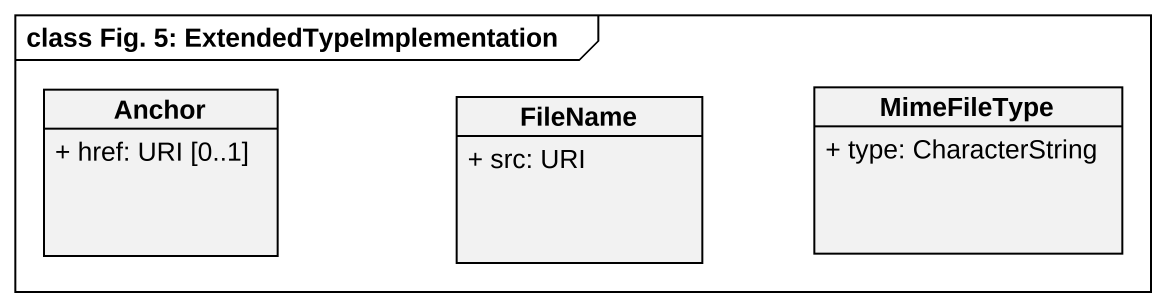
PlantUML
@startuml
mainframe class Fig. 5: ExtendedTypeImplementation
hide circle
hide empty members
skinparam classAttributeIconSize 0
class Anchor {
  + href: URI [0..1]
}
class FileName {
  + src: URI
}
class MimeFileType {
  + type: CharacterString
}
@enduml
